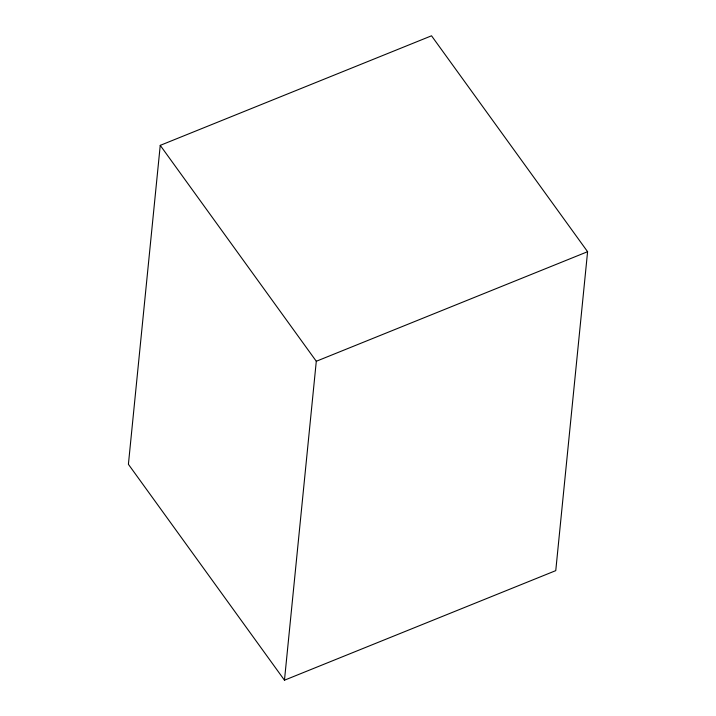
<?xml version="1.0" encoding="UTF-8"?>
<svg xmlns="http://www.w3.org/2000/svg" width="716" height="716" viewBox="0 0 716 716"><rect width="100%" height="100%" fill="white"/><g stroke="black" fill="none" stroke-linecap="round" stroke-linejoin="round"><path stroke-width="1.07" d="M160.241 145.366L128.406 464.299L284.467 680.2L555.759 570.634L587.594 251.701L431.533 35.8L160.241 145.366L316.293 361.267L284.467 680.2M316.293 361.267L587.594 251.701"/></g></svg>
